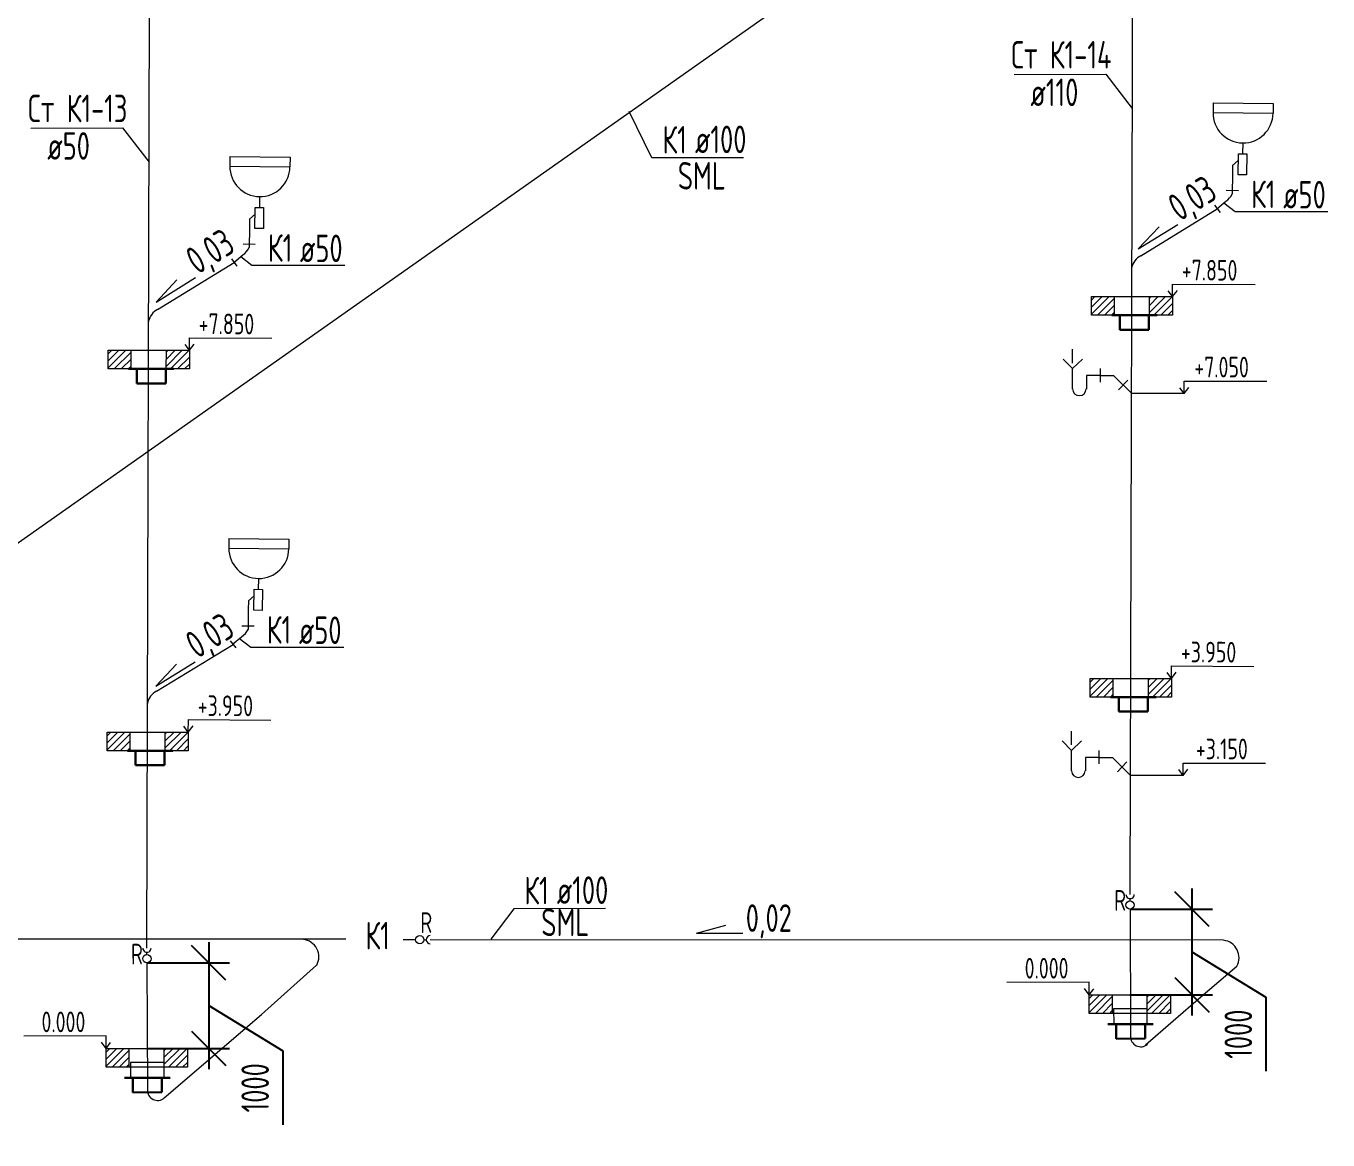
# Model space of a CAD drawing. Header units: millimetres. Extents: x -8689834 to 9419935, y -284943 to 166066.
# Drawn here: x -33472 to -24015, y -120073 to -111983 of the extents above; entities that cross this region are included whole.
import ezdxf

# ---------------------------------------------------------------- set-up
doc = ezdxf.new("R2010")
doc.units = ezdxf.units.MM
doc.header["$MEASUREMENT"] = 0
doc.layers.get('0').update_dxf_attribs({"color": 250, "lineweight": 9})
for name, color, linetype, lineweight in [('_ВК-Text К1', 7, 'Continuous', 30), ('_ВК-К1', 14, 'Continuous', 40), ('_ВК-К3', 30, 'Continuous', 40), ('_ВК-переход на SML', 3, 'Continuous', 30), ('_ВК-противопожарные муфты', 1, 'Continuous', 30), ('_Санпр', 7, 'Continuous', 30), ('ВК_канализация', 32, 'Continuous', 30), ('тх разм', 250, 'Continuous', 9)]:
    doc.layers.add(name, color=color, linetype=linetype, lineweight=lineweight)
doc.layers.add('PDF __ВК-К1', color=7, linetype='Continuous', true_color=0xb80000)
doc.layers.add('PDF __К14', color=3, linetype='Continuous')
doc.layers.add('PDF _TEKSTBK', color=7, linetype='Continuous')
doc.styles.add('ISOCPEUR', font='isocpeur.ttf', dxfattribs={"width": 0.7})
doc.styles.add('ГОСТ 2.304', font='isocpeur.ttf', dxfattribs={"width": 0.7})
doc.dimstyles.new('СПДС', dxfattribs={"dimscale": 100, "dimtxt": 2.5, "dimasz": 2.5, "dimexe": 1.5, "dimexo": 0, "dimgap": 1, "dimtad": 1, "dimdec": 0, "dimrnd": 1, "dimtxsty": 'ГОСТ 2.304', "dimblk": 'OBLIQUE', "dimcen": 2.5, "dimdle": 1.5, "dimadec": 0, "dimazin": 2, "dimtfac": 0.75, "dimtdec": 0, "dimtmove": 1, "dimatfit": 3, "dimfxl": 1, "dimtolj": 1, "dimarcsym": 1})

# ---------------------------------------------------------------- blocks, each defined once
blk = doc.blocks.new('Протв_муфта')
at = {"layer": '_ВК-противопожарные муфты', "ltscale": 200, "transparency": 33554687}
for p, q in [((-205635, 240869), (-206106, 240869)), ((-206021, 240719), (-206021, 240869)), ((-205721, 240869), (-205721, 240719)), ((-205721, 240719), (-206021, 240719))]:
    blk.add_line(p, q, dxfattribs=at)
blk = doc.blocks.new('_Oblique')
at = {"color": 0, "linetype": 'ByBlock', "lineweight": -2}
blk.add_line((-0.5, -0.5), (0.5, 0.5), dxfattribs=at)
blk = doc.blocks.new('*D2202')
at = {"layer": 'тх разм', "color": 0, "lineweight": -2, "ltscale": 100, "transparency": 16777216}
for p, q in [((-25003, -118246.5), (-25003, -119168.4)), ((-25451.7, -118396.5), (-24853, -118396.5)), ((-25003, -118707.4), (-24466, -119036.3)), ((-25453.6, -119018.4), (-24853, -119018.4)), ((-24466, -119036.3), (-24466, -119572.3))]:
    blk.add_line(p, q, dxfattribs=at)
at = {"layer": 'тх разм', "color": 0, "lineweight": -2, "ltscale": 100, "transparency": 16777216, "xscale": 250, "yscale": 250, "zscale": 250}
for p, rotation in [((-25003, -118396.5), 90), ((-25003, -119018.4), 270)]:
    blk.add_blockref('_Oblique', p, dxfattribs=dict(at, rotation=rotation))
at = {"layer": 'тх разм', "color": 0, "lineweight": 13, "ltscale": 100, "transparency": 16777216, "insert": (-24666, -119304.3), "char_height": 250, "attachment_point": 5, "rotation": 90, "style": 'ГОСТ 2.304'}
blk.add_mtext('\\A1;{\\H0.8x;1000}', dxfattribs=at)
blk = doc.blocks.new('*D2204')
at = {"layer": 'тх разм', "color": 0, "lineweight": -2, "ltscale": 100, "transparency": 16777216}
for p, q in [((-32144.9, -118636.2), (-32144.9, -119558.1)), ((-32593.6, -118786.2), (-31994.9, -118786.2)), ((-32144.9, -119097.2), (-31607.8, -119426)), ((-32595.4, -119408.1), (-31994.9, -119408.1)), ((-31607.8, -119426), (-31607.8, -119962))]:
    blk.add_line(p, q, dxfattribs=at)
at = {"layer": 'тх разм', "color": 0, "lineweight": -2, "ltscale": 100, "transparency": 16777216, "xscale": 250, "yscale": 250, "zscale": 250}
for p, rotation in [((-32144.9, -118786.2), 90), ((-32144.9, -119408.1), 270)]:
    blk.add_blockref('_Oblique', p, dxfattribs=dict(at, rotation=rotation))
at = {"layer": 'тх разм', "color": 0, "lineweight": 13, "ltscale": 100, "transparency": 16777216, "insert": (-31807.8, -119694), "char_height": 250, "attachment_point": 5, "rotation": 90, "style": 'ГОСТ 2.304'}
blk.add_mtext('\\A1;{\\H0.8x;1000}', dxfattribs=at)

msp = doc.modelspace()

# ---------------------------------------------------------------- hatches: boundary and pattern name
at = {"layer": '_ВК-К3', "lineweight": 13}
h = msp.add_hatch(dxfattribs=at)
h.set_pattern_fill('ANSI31', scale=11.388071, angle=180)
h.set_pattern_definition([(225, (-79312.35, -134315.685), (25.566948, -25.566948), [])])
h.paths.add_polyline_path([(-25733.5, -114083.3), (-25566.8, -114083.3), (-25566.8, -113947.7), (-25733.5, -113947.7)])
h.paths.add_polyline_path([(-25311, -114083.3), (-25143.6, -114083.3), (-25143.6, -113947.7), (-25311, -113947.7)])
h = msp.add_hatch(dxfattribs=at)
h.set_pattern_fill('ANSI31', scale=11.388071, angle=180)
h.set_pattern_definition([(225, (-86454.2, -134705.397), (25.566948, -25.566948), [])])
h.paths.add_polyline_path([(-32875.4, -114473), (-32708.7, -114473), (-32708.7, -114337.5), (-32875.4, -114337.5)])
h.paths.add_polyline_path([(-32452.8, -114473), (-32285.5, -114473), (-32285.5, -114337.5), (-32452.8, -114337.5)])
h = msp.add_hatch(dxfattribs=at)
h.set_pattern_fill('ANSI31', scale=11.388071, angle=180)
h.set_pattern_definition([(225, (-79320.557, -137088.81), (25.566948, -25.566948), [])])
h.paths.add_polyline_path([(-25741.7, -116856.4), (-25575, -116856.4), (-25575, -116720.9), (-25741.7, -116720.9)])
h.paths.add_polyline_path([(-25319.2, -116856.4), (-25151.8, -116856.4), (-25151.8, -116720.9), (-25319.2, -116720.9)])
h = msp.add_hatch(dxfattribs=at)
h.set_pattern_fill('ANSI31', scale=11.388071, angle=180)
h.set_pattern_definition([(225, (-86462.41, -137478.523), (25.566948, -25.566948), [])])
h.paths.add_polyline_path([(-32883.6, -117246.1), (-32716.9, -117246.1), (-32716.9, -117110.6), (-32883.6, -117110.6)])
h.paths.add_polyline_path([(-32461, -117246.1), (-32293.7, -117246.1), (-32293.7, -117110.6), (-32461, -117110.6)])
h = msp.add_hatch(dxfattribs=at)
h.set_pattern_fill('ANSI31', scale=11.388071, angle=180)
h.set_pattern_definition([(225, (-79327.357, -139386.34), (25.566948, -25.566948), [])])
h.paths.add_polyline_path([(-25748.5, -119154), (-25581.8, -119154), (-25581.8, -119018.4), (-25748.5, -119018.4)])
h.paths.add_polyline_path([(-25326, -119154), (-25158.6, -119154), (-25158.6, -119018.4), (-25326, -119018.4)])
h = msp.add_hatch(dxfattribs=at)
h.set_pattern_fill('ANSI31', scale=11.388071, angle=180)
h.set_pattern_definition([(225, (-86469.21, -139776.053), (25.566948, -25.566948), [])])
h.paths.add_polyline_path([(-32890.4, -119543.7), (-32723.7, -119543.7), (-32723.7, -119408.1), (-32890.4, -119408.1)])
h.paths.add_polyline_path([(-32467.8, -119543.7), (-32300.5, -119543.7), (-32300.5, -119408.1), (-32467.8, -119408.1)])

# ---------------------------------------------------------------- linework, layer by layer
at = {"color": 244, "ltscale": 500, "true_color": 0x991b1e}
for points in [[(-25452.1, -118289.8), (-25430.5, -110623.1)], [(-32593.9, -118679.5), (-32572.4, -111012.8)], [(-24839.1, -113284.8), (-24799, -113336.1)], [(-25374.4, -113651.1), (-24819.1, -113310.4)], [(-31980.9, -113674.5), (-31940.9, -113725.8)], [(-32516.2, -114040.8), (-31960.9, -113700.1)], [(-32524, -116813.9), (-31968.7, -116473.3)], [(-31988.7, -116447.6), (-31948.7, -116498.9)], [(-25451.7, -118396.5), (-25449.2, -119317)], [(-32593.6, -118786.2), (-32591, -119706.7)]]:
    msp.add_lwpolyline(points, dxfattribs=at)
at = {"color": 244, "ltscale": 100, "true_color": 0x991b1e}
msp.add_lwpolyline([(-26375.4, -110698.4), (-34584.4, -116478.3)], dxfattribs=at)
at = {"color": 18, "ltscale": 100, "true_color": 0x000000}
for points in [[(-26295.2, -112333.9), (-25629.6, -112332.1), (-25436, -112581.9)], [(-33437.1, -112723.6), (-32771.4, -112721.8), (-32577.9, -112971.6)], [(-25059.1, -114652.7), (-25440.6, -114652.7)], [(-25066.9, -117425.8), (-25448.4, -117425.8)]]:
    msp.add_lwpolyline(points, dxfattribs=at)
at = {"color": 18, "ltscale": 500, "true_color": 0x000000, "elevation": 0}
for points in [[(-24014.9, -113333), (-24690.1, -113333), (-24771.1, -113269.8)], [(-31156.7, -113722.7), (-31832, -113722.7), (-31913, -113659.6)], [(-31164.5, -116495.9), (-31839.8, -116495.9), (-31920.8, -116432.7)]]:
    msp.add_lwpolyline(points, dxfattribs=at)
at = {"color": 7, "ltscale": 500}
for points in [[(-25143.6, -113947.7), (-25143.1, -113857.2), (-24544.1, -113860.9)], [(-25143.6, -113947.7), (-25175.4, -113904.9)], [(-25143.6, -113947.7), (-25108.6, -113902.9)], [(-32285.5, -114337.5), (-32317.3, -114294.6)], [(-32285.5, -114337.5), (-32284.9, -114247), (-31686, -114250.6)], [(-32285.5, -114337.5), (-32250.5, -114292.6)], [(-25059.1, -114652.7), (-25091.2, -114610.1)], [(-25059.1, -114652.7), (-25059.1, -114562.2), (-24460.1, -114562.4)], [(-25059.1, -114652.7), (-25024.4, -114607.7)], [(-25151.8, -116720.9), (-25183.6, -116678)], [(-25151.8, -116720.9), (-25151.3, -116630.4), (-24552.3, -116634)], [(-25151.8, -116720.9), (-25116.8, -116676)], [(-32293.7, -117110.6), (-32325.5, -117067.7)], [(-32293.7, -117110.6), (-32293.1, -117020.1), (-31694.2, -117023.7)], [(-32293.7, -117110.6), (-32258.7, -117065.7)], [(-25066.9, -117425.8), (-25066.9, -117335.4), (-24467.9, -117335.6)], [(-25066.9, -117425.8), (-25099, -117383.2)], [(-25066.9, -117425.8), (-25032.2, -117380.8)], [(-25748.5, -119018.4), (-25748.5, -118927.9), (-26347.5, -118928)], [(-25748.5, -119018.4), (-25783.3, -118973.3)], [(-25748.5, -119018.4), (-25716.5, -118975.7)], [(-32890.4, -119408.1), (-32890.4, -119317.6), (-33489.3, -119317.7)], [(-32890.4, -119408.1), (-32925.1, -119363)], [(-32890.4, -119408.1), (-32858.3, -119365.5)]]:
    msp.add_lwpolyline(points, dxfattribs=at)
at = {"color": 244, "ltscale": 100, "true_color": 0x991b1e}
for centre in [(-31473, -118742.3), (-24788.4, -118749.2)]:
    msp.add_arc(centre, 127.6, 331.28428, 83.03091, dxfattribs=at)
at = {"color": 244, "ltscale": 500, "true_color": 0x991b1e}
for centre in [(-25375.4, -119322), (-32517.2, -119711.7)]:
    msp.add_arc(centre, 74, 176.11283, 311.68403, dxfattribs=at)
at = {"layer": '_ВК-Text К1', "color": 7, "lineweight": 13, "ltscale": 100}
for p, q in [((-25392.9, -113602), (-25105.7, -113424.8)), ((-25392.9, -113602), (-25241.8, -113441)), ((-32527.3, -113987.4), (-32240.2, -113810.2)), ((-32527.3, -113987.4), (-32376.3, -113826.4)), ((-32529.8, -116777.8), (-32242.6, -116600.6)), ((-32529.8, -116777.8), (-32378.7, -116616.8)), ((-28602.1, -118570.5), (-28389, -118512.7)), ((-28602.1, -118570.5), (-28264.6, -118570.4))]:
    msp.add_line(p, q, dxfattribs=at)
at = {"layer": '_ВК-К1', "lineweight": 13}
for p, q in [((-24708.3, -113057.5, 0), (-24710.1, -113201.8, 0)), ((-24821.9, -113309.5, 0), (-24756.5, -113255.2, 0)), ((-31850.2, -113447.3, 0), (-31851.9, -113591.5, 0)), ((-31963.7, -113699.2, 0), (-31898.3, -113644.9, 0)), ((-31858, -116220.4, 0), (-31859.7, -116364.6, 0)), ((-31971.5, -116472.3, 0), (-31906.1, -116418, 0))]:
    msp.add_line(p, q, dxfattribs=at)
at = {"layer": '_ВК-К1', "lineweight": 13, "transparency": 33554687, "elevation": 0, "flags": 128}
for points in [[(-24754.2, -113175.7), (-24665.3, -113176.7)], [(-31896, -113565.4), (-31807.2, -113566.4)], [(-31903.8, -116338.5), (-31815, -116339.6)]]:
    msp.add_lwpolyline(points, dxfattribs=at)
at = {"layer": '_ВК-К1', "lineweight": 13, "ltscale": 100}
for centre, radius, start, end in [((-24825.8, -113148.1, 0), 127.5, 302.90836, 335.11571), ((-31967.6, -113537.8, 0), 127.5, 302.90836, 335.11571), ((-25314.1, -113766.6), 130.3, 117.53368, 167.71183), ((-32456, -114156.3), 130.3, 117.53368, 167.71183), ((-31975.4, -116310.9, 0), 127.5, 302.90836, 335.11571), ((-32463.8, -116929.5), 130.3, 117.53368, 167.71183)]:
    msp.add_arc(centre, radius, start, end, dxfattribs=at)
at = {"layer": '_ВК-К3', "color": 7, "lineweight": 13}
for p, q in [((-25566.2, -114083.3), (-25566.2, -113947.7)), ((-25311.3, -114082.8), (-25311, -113947.3)), ((-32708, -114473), (-32708, -114337.5)), ((-32453.2, -114472.5), (-32452.8, -114337)), ((-25574.4, -116856.4), (-25574.4, -116720.9)), ((-25319.6, -116855.9), (-25319.2, -116720.4)), ((-32716.2, -117246.1), (-32716.2, -117110.6)), ((-32461.4, -117245.7), (-32461, -117110.1)), ((-25581.2, -119154), (-25581.2, -119018.4)), ((-25327.1, -119154), (-25327.1, -119018.4)), ((-32723, -119543.7), (-32723, -119408.1)), ((-32469, -119543.7), (-32469, -119408.1))]:
    msp.add_line(p, q, dxfattribs=at)
for points in [[(-25143.6, -114083.3), (-25733.5, -114083.3), (-25733.5, -113947.7), (-25143.6, -113947.7)], [(-32285.5, -114473), (-32875.4, -114473), (-32875.4, -114337.5), (-32285.5, -114337.5)], [(-25151.8, -116856.4), (-25741.7, -116856.4), (-25741.7, -116720.9), (-25151.8, -116720.9)], [(-32293.7, -117246.1), (-32883.6, -117246.1), (-32883.6, -117110.6), (-32293.7, -117110.6)], [(-25158.6, -119154), (-25748.5, -119154), (-25748.5, -119018.4), (-25158.6, -119018.4)], [(-32300.5, -119543.7), (-32890.4, -119543.7), (-32890.4, -119408.1), (-32300.5, -119408.1)]]:
    msp.add_lwpolyline(points, close=True, dxfattribs=at)
at = {"layer": '_ВК-переход на SML', "lineweight": 13}
for points in [[(-25328, -119119.6), (-25571.6, -119120.8), (-25571.1, -119232.1), (-25327.5, -119230.9)], [(-32469.8, -119509.3), (-32713.5, -119510.5), (-32712.9, -119621.8), (-32469.3, -119620.6)]]:
    msp.add_lwpolyline(points, close=True, dxfattribs=at)
at = {"layer": '_Санпр', "lineweight": 13}
for p, q in [((-24848.9, -112540.9, 0), (-24849.8, -112611.4, 0)), ((-24848.9, -112540.9, 0), (-24412.7, -112546.1, 0)), ((-24849.8, -112611.4, 0), (-24413.5, -112616.6, 0)), ((-24412.7, -112546.1, 0), (-24413.5, -112616.6, 0)), ((-24634.3, -112832.2, 0), (-24635.2, -112911.2, 0)), ((-31990.8, -112930.6, 0), (-31991.6, -113001.1, 0)), ((-31991.6, -113001.1, 0), (-31555.4, -113006.4, 0)), ((-31990.8, -112930.6, 0), (-31554.5, -112935.8, 0)), ((-31554.5, -112935.8, 0), (-31555.4, -113006.4, 0)), ((-24707.6, -112994.8, 0), (-24708.3, -113057.5, 0)), ((-24666.3, -112958.5, 0), (-24707.6, -112994.8, 0)), ((-31776.1, -113221.9, 0), (-31777.1, -113300.9, 0)), ((-31849.4, -113384.5, 0), (-31850.2, -113447.3, 0)), ((-31808.1, -113348.2, 0), (-31849.4, -113384.5, 0)), ((-31998.6, -115703.7, 0), (-31999.4, -115774.3, 0)), ((-31998.6, -115703.7, 0), (-31562.3, -115708.9, 0)), ((-31562.3, -115708.9, 0), (-31563.2, -115779.5, 0)), ((-31999.4, -115774.3, 0), (-31563.2, -115779.5, 0)), ((-31783.9, -115995, 0), (-31784.9, -116074.1, 0)), ((-31815.9, -116121.3, 0), (-31857.2, -116157.7, 0)), ((-31857.2, -116157.7, 0), (-31858, -116220.4, 0))]:
    msp.add_line(p, q, dxfattribs=at)
at = {"layer": '_Санпр', "lineweight": 13, "elevation": 0}
for points in [[(-24665.7, -112910.9), (-24604.7, -112911.6), (-24606.5, -113064.2), (-24667.5, -113063.4)], [(-31807.6, -113300.6), (-31746.6, -113301.3), (-31748.4, -113453.9), (-31809.4, -113453.1)], [(-31815.4, -116073.7), (-31754.4, -116074.4), (-31756.2, -116227), (-31817.2, -116226.3)]]:
    msp.add_lwpolyline(points, close=True, dxfattribs=at)
at = {"layer": '_Санпр', "lineweight": 13}
for centre in [(-24631.6, -112614, 0), (-31773.5, -113003.7, 0), (-31781.3, -115776.9, 0)]:
    msp.add_arc(centre, 218.1, 179.31326, 359.31326, dxfattribs=at)
at = {"layer": 'PDF __ВК-К1', "lineweight": 13}
for points in [[(-25670.8, -114520.8), (-25769.2, -114520.8)], [(-25670.8, -114470.6), (-25670.8, -114569)], [(-25670.8, -114520.8), (-25572.4, -114520.8), (-25440.6, -114652.7)], [(-25467.8, -114554.3), (-25536.9, -114625.5)], [(-25678.6, -117243.7), (-25678.6, -117342.1)], [(-25678.6, -117293.9), (-25777, -117293.9)], [(-25678.6, -117293.9), (-25580.2, -117293.9), (-25448.4, -117425.8)], [(-25475.6, -117327.4), (-25544.7, -117398.6)]]:
    msp.add_lwpolyline(points, dxfattribs=at)
at = {"layer": 'PDF __К14', "lineweight": 13}
for points in [[(-25869.6, -114430.8), (-25869.6, -114330.4)], [(-25877.4, -117204), (-25877.4, -117103.5)]]:
    msp.add_lwpolyline(points, dxfattribs=at)
at = {"layer": 'PDF _TEKSTBK', "lineweight": 13}
for points in [[(-25869.6, -114470.6), (-25938.7, -114401.5)], [(-25869.6, -114619.2), (-25869.6, -114470.6), (-25798.5, -114401.5)], [(-25769.2, -114520.8), (-25769.2, -114619.2)], [(-25877.4, -117243.7), (-25946.5, -117174.7)], [(-25877.4, -117392.3), (-25877.4, -117243.7), (-25806.3, -117174.7)], [(-25777, -117293.9), (-25777, -117392.3)]]:
    msp.add_lwpolyline(points, dxfattribs=at)
for centre in [(-25820.4, -114618.1), (-25828.2, -117391.3)]:
    msp.add_arc(centre, 49.2, 180.00001, 359.99999, dxfattribs=at)
at = {"layer": 'ВК_канализация', "color": 18, "lineweight": 13, "ltscale": 500, "true_color": 0x000000}
for points in [[(-28260.2, -112939.1), (-28925.8, -112940.8), (-29091.4, -112602.8)], [(-29263.8, -118391.6), (-29929.5, -118393.3), (-30095, -118615.6)]]:
    msp.add_lwpolyline(points, dxfattribs=at)
at = {"layer": 'ВК_канализация', "color": 244, "lineweight": 13, "ltscale": 500, "true_color": 0x991b1e}
for points in [[(-25452.4, -118336.5), (-25452.3, -118319.8)], [(-31148.1, -118615.6), (-37582.4, -118615.6), (-37633.5, -118624.7)], [(-30642.4, -118618.4), (-30733.2, -118618.4)], [(-30582.4, -118618.4), (-30565.7, -118618.4)], [(-24772.9, -118622.5), (-24772.9, -118622.5), (-24772.9, -118622.5), (-30535.7, -118618.4)], [(-32594.2, -118726.2), (-32594.1, -118709.5)], [(-32468, -119767), (-31761.1, -119162.3), (-31361.1, -118803.7)], [(-25339.4, -119381.5), (-24938, -119032.7), (-24676.5, -118810.6)]]:
    msp.add_lwpolyline(points, dxfattribs=at)
for centre in [(-25452.5, -118366.5), (-30612.4, -118618.4), (-32594.4, -118756.2)]:
    msp.add_circle(centre, 30, dxfattribs=at)
for centre, start, end in [((-25452.1, -118289.8), 179.67036, 359.67036), ((-30535.7, -118618.4), 90, 270), ((-32593.9, -118679.5), 179.67036, 359.67036)]:
    msp.add_arc(centre, 30, start, end, dxfattribs=at)

# ---------------------------------------------------------------- block references
at = {"layer": '_ВК-К1', "lineweight": 13, "xscale": 0.7, "yscale": 0.7, "zscale": 0.7}
for p in [(118688.7, -282691.7), (111546.8, -283081.4), (118680.5, -285464.8), (111538.6, -285854.5)]:
    msp.add_blockref('Протв_муфта', p, dxfattribs=at)
at = {"layer": '_ВК-К1', "lineweight": 13, "xscale": -0.7, "yscale": 0.7, "zscale": 0.7, "rotation": 0.2687430057207063}
for p in [(-168766.2, -288514), (-175908.1, -288903.7)]:
    msp.add_blockref('Протв_муфта', p, dxfattribs=at)

# ---------------------------------------------------------------- texts
at = {"layer": 'ВК_канализация', "color": 18, "ltscale": 100, "true_color": 0x000000, "char_height": 200, "attachment_point": 4, "style": 'ISOCPEUR'}
for s, insert, width in [('Ст К1-14', (-26316.2, -112191.8), 5891.51), ('\\pxi-1,l1,t1,5;ø110', (-26176, -112464.2), 7500), ('Ст К1-13', (-33458.1, -112581.5), 5891.51), ('К1', (-28849.3, -112809.1), 5891.51), ('\\pxi-1,l1,t1,5;ø100', (-28612.8, -112806.1), 7500), ('\\pxi-1,l1,t1,5;ø50', (-33317.9, -112853.9), 7500), ('SML', (-28737.6, -113070.5), 5891.51), ('К1', (-24573.6, -113204.9, 0), 5891.51), ('\\pxi-1,l1,t1,5;ø50', (-24340.4, -113208.1, 0), 7500), ('К1', (-31715.4, -113594.6, 0), 5891.51), ('\\pxi-1,l1,t1,5;ø50', (-31482.3, -113597.8, 0), 7500), ('К1', (-31723.2, -116367.7, 0), 5891.51), ('\\pxi-1,l1,t1,5;ø50', (-31490.1, -116370.9, 0), 7500), ('К1', (-29853, -118261.6), 5891.51), ('\\pxi-1,l1,t1,5;ø100', (-29616.5, -118258.6), 7500), ('SML', (-29729.7, -118492.2), 5891.51), ('0,02', (-28244.2, -118484.6), 5891.51), ('К1', (-31007, -118588.9), 5891.51)]:
    msp.add_mtext(s, dxfattribs=dict(at, insert=insert, width=width))
at = {"layer": 'ВК_канализация', "color": 18, "ltscale": 100, "true_color": 0x000000, "style": 'ISOCPEUR'}
for s, insert, char_height, width, attachment_point, rotation in [('0,03', (-25133.4, -113341.1), 200, 5891.51, 4, 31.65474), ('0,03', (-32267.8, -113726.5), 200, 5891.51, 4, 31.65474), ('+7.850', (-24672.8, -113757.6), 150, 7500, 6, 359.61889), ('+7.850', (-31814.7, -114147.4), 150, 7500, 6, 359.61889), ('\\pxi-1,l1,t1,5;+7.050', (-24589.4, -114459.9), 150, 7500, 6, 359.94981), ('0,03', (-32270.3, -116516.9), 200, 5891.51, 4, 31.65474), ('\\pxi-1,l1,t1,5;+3.950', (-24681, -116530.8), 150, 7500, 6, 359.61889), ('\\pxi-1,l1,t1,5;+3.950', (-31822.9, -116920.5), 150, 7500, 6, 359.61889), ('\\pxi-1,l1,t1,5;+3.150', (-24597.2, -117233), 150, 7500, 6, 359.94981), ('\\pxi-1,l1,t1,5;0.000', (-26218.2, -118825.5), 150, 7500, 4, 0.04194), ('\\pxi-1,l1,t1,5;0.000', (-33360, -119215.2), 150, 7500, 4, 0.04194)]:
    msp.add_mtext(s, dxfattribs=dict(at, insert=insert, char_height=char_height, width=width, attachment_point=attachment_point, rotation=rotation))
at = {"layer": 'ВК_канализация', "color": 7, "ltscale": 100, "char_height": 150, "width": 7500, "attachment_point": 4, "rotation": 0.04194, "style": 'ISOCPEUR'}
for insert in [(-25568.3, -118332.9), (-30608.3, -118494.3), (-32710.2, -118722.6)]:
    msp.add_mtext('\\pxi-1,l1,t1,5;R', dxfattribs=dict(at, insert=insert))

# ---------------------------------------------------------------- dimensions: what is measured, and where the dimension line sits
at = {"layer": 'тх разм', "color": 7, "lineweight": 13, "ltscale": 100}
for base, p1, p2, picture, middle in [((-25003, -119018.4), (-25451.7, -118396.5), (-25453.6, -119018.4), '*D2202', (-24466, -119136.3)), ((-32144.9, -119408.1), (-32593.6, -118786.2), (-32595.4, -119408.1), '*D2204', (-31607.8, -119526))]:
    dim = msp.add_linear_dim(base=base, p1=p1, p2=p2, angle=90, text='{\\H0.8x;1000}', dimstyle='СПДС', dxfattribs=at)
    dim.commit()
    dim.dimension.update_dxf_attribs({"geometry": picture, "text_midpoint": middle, "dimtype": 160})

doc.saveas('drawing.dxf')
